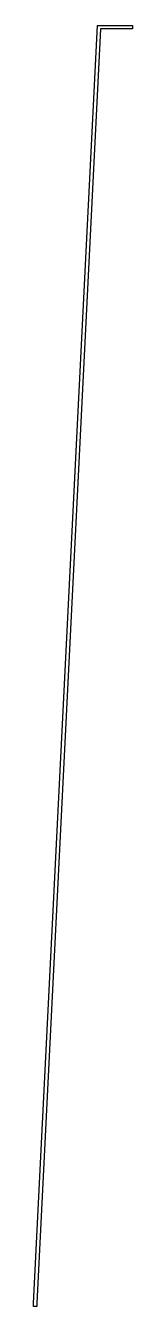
# Model space of a CAD drawing. Header units: metres. Extents: x -500 to -190, y 0 to 4000.
import ezdxf

# ---------------------------------------------------------------- set-up
doc = ezdxf.new("R2010")
doc.units = ezdxf.units.M

msp = doc.modelspace()

# ---------------------------------------------------------------- linework, layer by layer
at = {"layer": 'PARAMETRIX'}
for p, q in [((-500, 10), (-300, 4000)), ((-300, 4000), (-190.4887, 4000)), ((-190.4887, 4000), (-190.4887, 3990)), ((-290.4887, 3990), (-489.9874, 10)), ((-190.4887, 3990), (-290.4887, 3990)), ((-500, 0), (-500, 10)), ((-489.9874, 0), (-500, 0)), ((-489.9874, 10), (-489.9874, 0))]:
    msp.add_line(p, q, dxfattribs=at)

doc.saveas('drawing.dxf')
